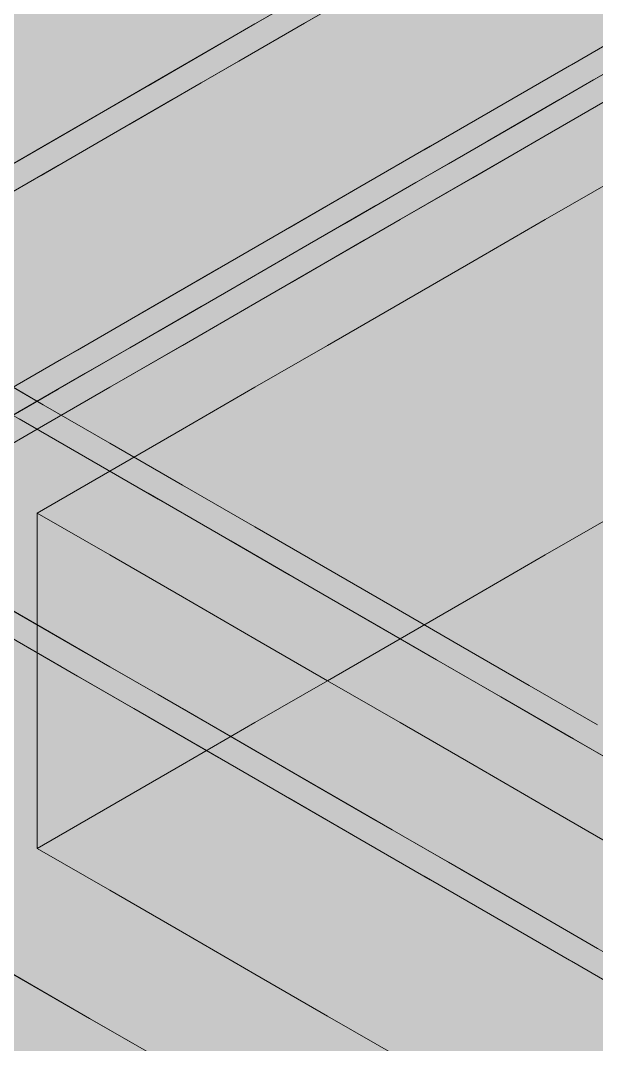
# Model space of a CAD drawing. Header units: metres. Extents: x 0 to 8.41, y 0 to 5.94.
# Drawn here: x 1.7394 to 1.9456, y 4.5348 to 4.9012 of the extents above; entities that cross this region are included whole.
import ezdxf

# ---------------------------------------------------------------- set-up
doc = ezdxf.new("R2010")
doc.units = ezdxf.units.M
doc.header["$LTSCALE"] = 0.25
doc.layers.add('ISO-3D', color=7, linetype='CONTINUOUS', lineweight=13)
doc.layers.add('ISO-3D-ARISTAS', color=250, linetype='CONTINUOUS', lineweight=13)

msp = doc.modelspace()

# ---------------------------------------------------------------- linework, layer by layer
at = {"layer": 'ISO-3D', "true_color": 0x8e8d88}
for points in [[(1.88611, 4.90958), (1.86085, 4.895), (1.88611, 4.93625), (1.86085, 4.92167)], [(1.88812, 4.91241), (1.86246, 4.89759), (1.88812, 4.93741), (1.86246, 4.92259)], [(1.93663, 4.91208), (1.91137, 4.8975), (1.93663, 4.93875), (1.91137, 4.92417)], [(1.9651, 4.90685), (1.93944, 4.89204), (1.9651, 4.93185), (1.93944, 4.91704)], [(1.91378, 4.90222), (1.88812, 4.88741), (1.91378, 4.92722), (1.88812, 4.91241)], [(1.96189, 4.9), (1.93663, 4.88542), (1.96189, 4.92667), (1.93663, 4.91208)], [(1.86085, 4.895), (1.8356, 4.88042), (1.86085, 4.92167), (1.8356, 4.90708)], [(1.86246, 4.89759), (1.8368, 4.88278), (1.86246, 4.92259), (1.8368, 4.90778)], [(1.91137, 4.8975), (1.88611, 4.88292), (1.91137, 4.92417), (1.88611, 4.90958)], [(1.93944, 4.89204), (1.91378, 4.87722), (1.93944, 4.91704), (1.91378, 4.90222)], [(1.88812, 4.88741), (1.86246, 4.87259), (1.88812, 4.91241), (1.86246, 4.89759)], [(1.93663, 4.88542), (1.91137, 4.87083), (1.93663, 4.91208), (1.91137, 4.8975)], [(1.8356, 4.88042), (1.81034, 4.86583), (1.8356, 4.90708), (1.81034, 4.8925)], [(1.8368, 4.88278), (1.81114, 4.86796), (1.8368, 4.90778), (1.81114, 4.89296)], [(1.88611, 4.88292), (1.86085, 4.86833), (1.88611, 4.90958), (1.86085, 4.895)], [(1.9651, 4.88185), (1.93944, 4.86704), (1.9651, 4.90685), (1.93944, 4.89204)], [(1.91378, 4.87722), (1.88812, 4.86241), (1.91378, 4.90222), (1.88812, 4.88741)], [(1.86246, 4.87259), (1.8368, 4.85778), (1.86246, 4.89759), (1.8368, 4.88278)], [(1.91137, 4.87083), (1.88611, 4.85625), (1.91137, 4.8975), (1.88611, 4.88292)], [(1.81034, 4.86583), (1.78508, 4.85125), (1.81034, 4.8925), (1.78508, 4.87792)], [(1.81114, 4.86796), (1.78548, 4.85315), (1.81114, 4.89296), (1.78548, 4.87815)], [(1.86085, 4.86833), (1.8356, 4.85375), (1.86085, 4.895), (1.8356, 4.88042)], [(1.93944, 4.86704), (1.91378, 4.85222), (1.93944, 4.89204), (1.91378, 4.87722)], [(1.88812, 4.86241), (1.86246, 4.84759), (1.88812, 4.88741), (1.86246, 4.87259)], [(1.8368, 4.85778), (1.81114, 4.84296), (1.8368, 4.88278), (1.81114, 4.86796)], [(1.88611, 4.85625), (1.86085, 4.84167), (1.88611, 4.88292), (1.86085, 4.86833)], [(1.78548, 4.85315), (1.75982, 4.83833), (1.78548, 4.87815), (1.75982, 4.86333)], [(1.78508, 4.85125), (1.75982, 4.83667), (1.78508, 4.87792), (1.75982, 4.86333)], [(1.8356, 4.85375), (1.81034, 4.83917), (1.8356, 4.88042), (1.81034, 4.86583)], [(1.91378, 4.85222), (1.88812, 4.83741), (1.91378, 4.87722), (1.88812, 4.86241)], [(1.86246, 4.84759), (1.8368, 4.83278), (1.86246, 4.87259), (1.8368, 4.85778)], [(1.81114, 4.84296), (1.78548, 4.82815), (1.81114, 4.86796), (1.78548, 4.85315)], [(1.86085, 4.84167), (1.8356, 4.82708), (1.86085, 4.86833), (1.8356, 4.85375)], [(1.75982, 4.83833), (1.73416, 4.82352), (1.75982, 4.86333), (1.73416, 4.84852)], [(1.75982, 4.83667), (1.73456, 4.82208), (1.75982, 4.86333), (1.73456, 4.84875)], [(1.81034, 4.83917), (1.78508, 4.82458), (1.81034, 4.86583), (1.78508, 4.85125)], [(1.88812, 4.83741), (1.86246, 4.82259), (1.88812, 4.86241), (1.86246, 4.84759)], [(1.8368, 4.83278), (1.81114, 4.81796), (1.8368, 4.85778), (1.81114, 4.84296)], [(1.78548, 4.82815), (1.75982, 4.81333), (1.78548, 4.85315), (1.75982, 4.83833)], [(1.8356, 4.82708), (1.81034, 4.8125), (1.8356, 4.85375), (1.81034, 4.83917)], [(1.78508, 4.82458), (1.75982, 4.81), (1.78508, 4.85125), (1.75982, 4.83667)], [(1.86246, 4.82259), (1.8368, 4.80778), (1.86246, 4.84759), (1.8368, 4.83278)], [(1.95323, 4.825), (1.92725, 4.81), (1.95323, 4.845), (1.92725, 4.83)], [(1.81114, 4.81796), (1.78548, 4.80315), (1.81114, 4.84296), (1.78548, 4.82815)], [(1.75982, 4.81333), (1.73416, 4.79852), (1.75982, 4.83833), (1.73416, 4.82352)], [(1.81034, 4.8125), (1.78508, 4.79792), (1.81034, 4.83917), (1.78508, 4.82458)], [(1.75982, 4.81), (1.73456, 4.79542), (1.75982, 4.83667), (1.73456, 4.82208)], [(1.8368, 4.80778), (1.81114, 4.79296), (1.8368, 4.83278), (1.81114, 4.81796)], [(1.92725, 4.81), (1.90127, 4.795), (1.92725, 4.83), (1.90127, 4.815)], [(1.78548, 4.80315), (1.75982, 4.78833), (1.78548, 4.82815), (1.75982, 4.81333)], [(1.78508, 4.79792), (1.75982, 4.78333), (1.78508, 4.82458), (1.75982, 4.81)], [(1.95323, 4.8), (1.92725, 4.785), (1.95323, 4.825), (1.92725, 4.81)], [(1.81114, 4.79296), (1.78548, 4.77815), (1.81114, 4.81796), (1.78548, 4.80315)], [(1.75982, 4.78833), (1.73416, 4.77352), (1.75982, 4.81333), (1.73416, 4.79852)], [(1.90127, 4.795), (1.87529, 4.78), (1.90127, 4.815), (1.87529, 4.8)], [(1.75982, 4.78333), (1.73456, 4.76875), (1.75982, 4.81), (1.73456, 4.79542)], [(1.92725, 4.785), (1.90127, 4.77), (1.92725, 4.81), (1.90127, 4.795)], [(1.78548, 4.77815), (1.75982, 4.76333), (1.78548, 4.80315), (1.75982, 4.78833)], [(1.87529, 4.78), (1.84931, 4.765), (1.87529, 4.8), (1.84931, 4.785)], [(1.95323, 4.775), (1.92725, 4.76), (1.95323, 4.8), (1.92725, 4.785)], [(1.90127, 4.77), (1.87529, 4.755), (1.90127, 4.795), (1.87529, 4.78)], [(1.75982, 4.76333), (1.73416, 4.74852), (1.75982, 4.78833), (1.73416, 4.77352)], [(1.84931, 4.765), (1.82333, 4.75), (1.84931, 4.785), (1.82333, 4.77)], [(1.92725, 4.76), (1.90127, 4.745), (1.92725, 4.785), (1.90127, 4.77)], [(1.87529, 4.755), (1.84931, 4.74), (1.87529, 4.78), (1.84931, 4.765)], [(1.74755, 4.73375), (1.72373, 4.7475), (1.74755, 4.76375), (1.72373, 4.7775)], [(1.95323, 4.75), (1.92725, 4.735), (1.95323, 4.775), (1.92725, 4.76)], [(1.82333, 4.75), (1.79735, 4.735), (1.82333, 4.77), (1.79735, 4.755)], [(1.90127, 4.745), (1.87529, 4.73), (1.90127, 4.77), (1.87529, 4.755)], [(1.84931, 4.74), (1.82333, 4.725), (1.84931, 4.765), (1.82333, 4.75)], [(1.77137, 4.72), (1.74755, 4.73375), (1.77137, 4.75), (1.74755, 4.76375)], [(1.92725, 4.735), (1.90127, 4.72), (1.92725, 4.76), (1.90127, 4.745)], [(1.79735, 4.735), (1.77137, 4.72), (1.79735, 4.755), (1.77137, 4.74)], [(1.87529, 4.73), (1.84931, 4.715), (1.87529, 4.755), (1.84931, 4.74)], [(1.79735, 4.705), (1.77137, 4.72), (1.79735, 4.735), (1.77137, 4.75)], [(1.82333, 4.725), (1.79735, 4.71), (1.82333, 4.75), (1.79735, 4.735)], [(1.95323, 4.725), (1.92725, 4.71), (1.95323, 4.75), (1.92725, 4.735)], [(1.74755, 4.70875), (1.72373, 4.7225), (1.74755, 4.73375), (1.72373, 4.7475)], [(1.90127, 4.72), (1.87529, 4.705), (1.90127, 4.745), (1.87529, 4.73)], [(1.77137, 4.72), (1.74538, 4.705), (1.77137, 4.74), (1.74538, 4.725)], [(1.84931, 4.715), (1.82333, 4.7), (1.84931, 4.74), (1.82333, 4.725)], [(1.79735, 4.71), (1.77137, 4.695), (1.79735, 4.735), (1.77137, 4.72)], [(1.82333, 4.69), (1.79735, 4.705), (1.82333, 4.72), (1.79735, 4.735)], [(1.92725, 4.71), (1.90127, 4.695), (1.92725, 4.735), (1.90127, 4.72)], [(1.77137, 4.695), (1.74755, 4.70875), (1.77137, 4.72), (1.74755, 4.73375)], [(1.87529, 4.705), (1.84931, 4.69), (1.87529, 4.73), (1.84931, 4.715)], [(1.82333, 4.7), (1.79735, 4.685), (1.82333, 4.725), (1.79735, 4.71)], [(1.74755, 4.68375), (1.72373, 4.6975), (1.74755, 4.70875), (1.72373, 4.7225)], [(1.77137, 4.695), (1.74538, 4.68), (1.77137, 4.72), (1.74538, 4.705)], [(1.79735, 4.68), (1.77137, 4.695), (1.79735, 4.705), (1.77137, 4.72)], [(1.84786, 4.67583), (1.82333, 4.69), (1.84786, 4.70583), (1.82333, 4.72)], [(1.90127, 4.695), (1.87529, 4.68), (1.90127, 4.72), (1.87529, 4.705)], [(1.84931, 4.69), (1.82333, 4.675), (1.84931, 4.715), (1.82333, 4.7)], [(1.79735, 4.685), (1.77137, 4.67), (1.79735, 4.71), (1.77137, 4.695)], [(1.77137, 4.67), (1.74755, 4.68375), (1.77137, 4.695), (1.74755, 4.70875)], [(1.8724, 4.66167), (1.84786, 4.67583), (1.8724, 4.69167), (1.84786, 4.70583)], [(1.82333, 4.665), (1.79735, 4.68), (1.82333, 4.69), (1.79735, 4.705)], [(1.87529, 4.68), (1.84931, 4.665), (1.87529, 4.705), (1.84931, 4.69)], [(1.82333, 4.675), (1.79735, 4.66), (1.82333, 4.7), (1.79735, 4.685)], [(1.77137, 4.67), (1.74538, 4.655), (1.77137, 4.695), (1.74538, 4.68)], [(1.79735, 4.655), (1.77137, 4.67), (1.79735, 4.68), (1.77137, 4.695)], [(1.89694, 4.6475), (1.8724, 4.66167), (1.89694, 4.6775), (1.8724, 4.69167)], [(1.84931, 4.665), (1.82333, 4.65), (1.84931, 4.69), (1.82333, 4.675)], [(1.84786, 4.65083), (1.82333, 4.665), (1.84786, 4.67583), (1.82333, 4.69)], [(1.79735, 4.66), (1.77137, 4.645), (1.79735, 4.685), (1.77137, 4.67)], [(1.82333, 4.64), (1.79735, 4.655), (1.82333, 4.665), (1.79735, 4.68)], [(1.92148, 4.63333), (1.89694, 4.6475), (1.92148, 4.66333), (1.89694, 4.6775)], [(1.82333, 4.65), (1.79735, 4.635), (1.82333, 4.675), (1.79735, 4.66)], [(1.8724, 4.63667), (1.84786, 4.65083), (1.8724, 4.66167), (1.84786, 4.67583)], [(1.77137, 4.645), (1.74538, 4.63), (1.77137, 4.67), (1.74538, 4.655)], [(1.84786, 4.62583), (1.82333, 4.64), (1.84786, 4.65083), (1.82333, 4.665)], [(1.89694, 4.6225), (1.8724, 4.63667), (1.89694, 4.6475), (1.8724, 4.66167)], [(1.94601, 4.61917), (1.92148, 4.63333), (1.94601, 4.64917), (1.92148, 4.66333)], [(1.79735, 4.635), (1.77137, 4.62), (1.79735, 4.66), (1.77137, 4.645)], [(1.8724, 4.61167), (1.84786, 4.62583), (1.8724, 4.63667), (1.84786, 4.65083)], [(1.92148, 4.60833), (1.89694, 4.6225), (1.92148, 4.63333), (1.89694, 4.6475)], [(1.77137, 4.62), (1.74538, 4.605), (1.77137, 4.645), (1.74538, 4.63)], [(1.89694, 4.5975), (1.8724, 4.61167), (1.89694, 4.6225), (1.8724, 4.63667)], [(1.94601, 4.59417), (1.92148, 4.60833), (1.94601, 4.61917), (1.92148, 4.63333)], [(1.92148, 4.58333), (1.89694, 4.5975), (1.92148, 4.60833), (1.89694, 4.6225)], [(1.94601, 4.56917), (1.92148, 4.58333), (1.94601, 4.59417), (1.92148, 4.60833)]]:
    msp.add_solid(points, dxfattribs=at)
at = {"layer": 'ISO-3D', "true_color": 0x7f7e7a}
for points in [[(1.90654, 4.90804), (1.88094, 4.89326), (1.90654, 4.93804), (1.88094, 4.92326)], [(1.95775, 4.91261), (1.93215, 4.89783), (1.95775, 4.93761), (1.93215, 4.92283)], [(1.88094, 4.89326), (1.85533, 4.87848), (1.88094, 4.92326), (1.85533, 4.90848)], [(1.93215, 4.89783), (1.90654, 4.88304), (1.93215, 4.92283), (1.90654, 4.90804)], [(1.95775, 4.88761), (1.93215, 4.87283), (1.95775, 4.91261), (1.93215, 4.89783)], [(1.85533, 4.87848), (1.82973, 4.8637), (1.85533, 4.90848), (1.82973, 4.8937)], [(1.90654, 4.88304), (1.88094, 4.86826), (1.90654, 4.90804), (1.88094, 4.89326)], [(1.93215, 4.87283), (1.90654, 4.85804), (1.93215, 4.89783), (1.90654, 4.88304)], [(1.82973, 4.8637), (1.80412, 4.84891), (1.82973, 4.8937), (1.80412, 4.87891)], [(1.88094, 4.86826), (1.85533, 4.85348), (1.88094, 4.89326), (1.85533, 4.87848)], [(1.90654, 4.85804), (1.88094, 4.84326), (1.90654, 4.88304), (1.88094, 4.86826)], [(1.80412, 4.84891), (1.77852, 4.83413), (1.80412, 4.87891), (1.77852, 4.86413)], [(1.85533, 4.85348), (1.82973, 4.8387), (1.85533, 4.87848), (1.82973, 4.8637)], [(1.88094, 4.84326), (1.85533, 4.82848), (1.88094, 4.86826), (1.85533, 4.85348)], [(1.77852, 4.83413), (1.75292, 4.81935), (1.77852, 4.86413), (1.75292, 4.84935)], [(1.82973, 4.8387), (1.80412, 4.82391), (1.82973, 4.8637), (1.80412, 4.84891)], [(1.85533, 4.82848), (1.82973, 4.8137), (1.85533, 4.85348), (1.82973, 4.8387)], [(1.75292, 4.81935), (1.72731, 4.80457), (1.75292, 4.84935), (1.72731, 4.83457)], [(1.80412, 4.82391), (1.77852, 4.80913), (1.80412, 4.84891), (1.77852, 4.83413)], [(1.82973, 4.8137), (1.80412, 4.79891), (1.82973, 4.8387), (1.80412, 4.82391)], [(1.77852, 4.80913), (1.75292, 4.79435), (1.77852, 4.83413), (1.75292, 4.81935)], [(1.80412, 4.79891), (1.77852, 4.78413), (1.80412, 4.82391), (1.77852, 4.80913)], [(1.75292, 4.79435), (1.72731, 4.77957), (1.75292, 4.81935), (1.72731, 4.80457)], [(1.77852, 4.78413), (1.75292, 4.76935), (1.77852, 4.80913), (1.75292, 4.79435)], [(1.75292, 4.76935), (1.72731, 4.75457), (1.75292, 4.79435), (1.72731, 4.77957)]]:
    msp.add_solid(points, dxfattribs=at)
at = {"layer": 'ISO-3D', "true_color": 0xb0aea8}
for points in [[(1.74538, 4.915), (1.7194, 4.9), (1.7194, 4.93), (1.69342, 4.915)], [(1.79735, 4.915), (1.77137, 4.9), (1.77137, 4.93), (1.74538, 4.915)], [(1.84931, 4.915), (1.82333, 4.9), (1.82333, 4.93), (1.79735, 4.915)], [(1.78415, 4.90595), (1.76057, 4.89234), (1.75941, 4.92024), (1.73583, 4.90663)], [(1.83247, 4.90528), (1.80889, 4.89167), (1.80772, 4.91956), (1.78415, 4.90595)], [(1.77137, 4.9), (1.74538, 4.885), (1.74538, 4.915), (1.7194, 4.9)], [(1.82333, 4.9), (1.79735, 4.885), (1.79735, 4.915), (1.77137, 4.9)], [(1.76057, 4.89234), (1.737, 4.87873), (1.73583, 4.90663), (1.71226, 4.89302)], [(1.80889, 4.89167), (1.78532, 4.87806), (1.78415, 4.90595), (1.76057, 4.89234)], [(1.74538, 4.885), (1.7194, 4.87), (1.7194, 4.9), (1.69342, 4.885)], [(1.79735, 4.885), (1.77137, 4.87), (1.77137, 4.9), (1.74538, 4.885)], [(1.97055, 4.895), (1.94457, 4.88), (1.96189, 4.9), (1.93591, 4.885)], [(1.78532, 4.87806), (1.76174, 4.86444), (1.76057, 4.89234), (1.737, 4.87873)], [(1.77137, 4.87), (1.74538, 4.855), (1.74538, 4.885), (1.7194, 4.87)], [(1.94457, 4.88), (1.91859, 4.865), (1.93591, 4.885), (1.90993, 4.87)], [(1.76174, 4.86444), (1.73817, 4.85083), (1.737, 4.87873), (1.71342, 4.86512)], [(1.97488, 4.8625), (1.9489, 4.8475), (1.95323, 4.875), (1.92725, 4.86)], [(1.74538, 4.855), (1.7194, 4.84), (1.7194, 4.87), (1.69342, 4.855)], [(1.91859, 4.865), (1.89261, 4.85), (1.90993, 4.87), (1.88395, 4.855)], [(1.9489, 4.8475), (1.92292, 4.8325), (1.92725, 4.86), (1.90127, 4.845)], [(1.89261, 4.85), (1.86663, 4.835), (1.88395, 4.855), (1.85797, 4.84)], [(1.92292, 4.8325), (1.89694, 4.8175), (1.90127, 4.845), (1.87529, 4.83)], [(1.97055, 4.835), (1.94457, 4.82), (1.9489, 4.8475), (1.92292, 4.8325)], [(1.86663, 4.835), (1.84065, 4.82), (1.85797, 4.84), (1.83199, 4.825)], [(1.9922, 4.8225), (1.96622, 4.8075), (1.97055, 4.835), (1.94457, 4.82)], [(1.89694, 4.8175), (1.87096, 4.8025), (1.87529, 4.83), (1.84931, 4.815)], [(1.94457, 4.82), (1.91859, 4.805), (1.92292, 4.8325), (1.89694, 4.8175)], [(1.84065, 4.82), (1.81467, 4.805), (1.83199, 4.825), (1.80601, 4.81)], [(1.96622, 4.8075), (1.94024, 4.7925), (1.94457, 4.82), (1.91859, 4.805)], [(1.91859, 4.805), (1.89261, 4.79), (1.89694, 4.8175), (1.87096, 4.8025)], [(1.87096, 4.8025), (1.84498, 4.7875), (1.84931, 4.815), (1.82333, 4.8)], [(1.81467, 4.805), (1.78869, 4.79), (1.80601, 4.81), (1.78003, 4.795)], [(1.94024, 4.7925), (1.91426, 4.7775), (1.91859, 4.805), (1.89261, 4.79)], [(1.98787, 4.795), (1.96189, 4.78), (1.96622, 4.8075), (1.94024, 4.7925)], [(1.89261, 4.79), (1.86663, 4.775), (1.87096, 4.8025), (1.84498, 4.7875)], [(1.84498, 4.7875), (1.819, 4.7725), (1.82333, 4.8), (1.79735, 4.785)], [(1.78869, 4.79), (1.76271, 4.775), (1.78003, 4.795), (1.75405, 4.78)], [(1.91426, 4.7775), (1.88828, 4.7625), (1.89261, 4.79), (1.86663, 4.775)], [(1.96189, 4.78), (1.93591, 4.765), (1.94024, 4.7925), (1.91426, 4.7775)], [(1.86663, 4.775), (1.84065, 4.76), (1.84498, 4.7875), (1.819, 4.7725)], [(1.819, 4.7725), (1.79302, 4.7575), (1.79735, 4.785), (1.77137, 4.77)], [(1.76271, 4.775), (1.73672, 4.76), (1.75405, 4.78), (1.72806, 4.765)], [(1.98354, 4.7675), (1.95756, 4.7525), (1.96189, 4.78), (1.93591, 4.765)], [(1.88828, 4.7625), (1.8623, 4.7475), (1.86663, 4.775), (1.84065, 4.76)], [(1.93591, 4.765), (1.90993, 4.75), (1.91426, 4.7775), (1.88828, 4.7625)], [(1.84065, 4.76), (1.81467, 4.745), (1.819, 4.7725), (1.79302, 4.7575)], [(1.79302, 4.7575), (1.76704, 4.7425), (1.77137, 4.77), (1.74538, 4.755)], [(1.95756, 4.7525), (1.93158, 4.7375), (1.93591, 4.765), (1.90993, 4.75)], [(1.90993, 4.75), (1.88395, 4.735), (1.88828, 4.7625), (1.8623, 4.7475)], [(1.76271, 4.745), (1.73796, 4.73071), (1.73889, 4.75875), (1.71415, 4.74446)], [(1.81467, 4.745), (1.78869, 4.73), (1.79302, 4.7575), (1.76704, 4.7425)], [(1.8623, 4.7475), (1.83632, 4.7325), (1.84065, 4.76), (1.81467, 4.745)], [(1.76704, 4.7425), (1.74105, 4.7275), (1.74538, 4.755), (1.7194, 4.74)], [(1.93158, 4.7375), (1.9056, 4.7225), (1.90993, 4.75), (1.88395, 4.735)], [(1.97921, 4.74), (1.95323, 4.725), (1.95756, 4.7525), (1.93158, 4.7375)], [(1.88395, 4.735), (1.85797, 4.72), (1.8623, 4.7475), (1.83632, 4.7325)], [(1.78869, 4.73), (1.76394, 4.71571), (1.76271, 4.745), (1.73796, 4.73071)], [(1.78869, 4.73), (1.76271, 4.715), (1.76704, 4.7425), (1.74105, 4.7275)], [(1.83632, 4.7325), (1.81034, 4.7175), (1.81467, 4.745), (1.78869, 4.73)], [(1.74105, 4.7275), (1.71507, 4.7125), (1.7194, 4.74), (1.69342, 4.725)], [(1.9056, 4.7225), (1.87962, 4.7075), (1.88395, 4.735), (1.85797, 4.72)], [(1.95323, 4.725), (1.92725, 4.71), (1.93158, 4.7375), (1.9056, 4.7225)], [(1.85797, 4.72), (1.83199, 4.705), (1.83632, 4.7325), (1.81034, 4.7175)], [(1.76394, 4.71571), (1.7392, 4.70143), (1.73796, 4.73071), (1.71322, 4.71643)], [(1.76271, 4.715), (1.73672, 4.7), (1.74105, 4.7275), (1.71507, 4.7125)], [(1.81034, 4.7175), (1.78436, 4.7025), (1.78869, 4.73), (1.76271, 4.715)], [(1.81467, 4.715), (1.78992, 4.70071), (1.78869, 4.73), (1.76394, 4.71571)], [(1.87962, 4.7075), (1.85364, 4.6925), (1.85797, 4.72), (1.83199, 4.705)], [(1.92725, 4.71), (1.90127, 4.695), (1.9056, 4.7225), (1.87962, 4.7075)], [(1.83199, 4.705), (1.80601, 4.69), (1.81034, 4.7175), (1.78436, 4.7025)], [(1.78436, 4.7025), (1.75838, 4.6875), (1.76271, 4.715), (1.73672, 4.7)], [(1.78992, 4.70071), (1.76518, 4.68643), (1.76394, 4.71571), (1.7392, 4.70143)], [(1.8392, 4.70083), (1.81446, 4.68655), (1.81467, 4.715), (1.78992, 4.70071)], [(1.90127, 4.695), (1.87529, 4.68), (1.87962, 4.7075), (1.85364, 4.6925)], [(1.80601, 4.69), (1.78003, 4.675), (1.78436, 4.7025), (1.75838, 4.6875)], [(1.85364, 4.6925), (1.82766, 4.6775), (1.83199, 4.705), (1.80601, 4.69)], [(1.75838, 4.6875), (1.73239, 4.6725), (1.73672, 4.7), (1.71074, 4.685)], [(1.76518, 4.68643), (1.74044, 4.67214), (1.7392, 4.70143), (1.71446, 4.68714)], [(1.81446, 4.68655), (1.78972, 4.67226), (1.78992, 4.70071), (1.76518, 4.68643)], [(1.86374, 4.68667), (1.839, 4.67238), (1.8392, 4.70083), (1.81446, 4.68655)], [(1.87529, 4.68), (1.84931, 4.665), (1.85364, 4.6925), (1.82766, 4.6775)], [(1.74044, 4.67214), (1.71569, 4.65786), (1.71446, 4.68714), (1.68971, 4.67286)], [(1.76271, 4.675), (1.75405, 4.67), (1.73672, 4.69), (1.72806, 4.685)], [(1.78003, 4.675), (1.75405, 4.66), (1.75838, 4.6875), (1.73239, 4.6725)], [(1.82766, 4.6775), (1.80168, 4.6625), (1.80601, 4.69), (1.78003, 4.675)], [(1.78972, 4.67226), (1.76497, 4.65798), (1.76518, 4.68643), (1.74044, 4.67214)], [(1.839, 4.67238), (1.81425, 4.6581), (1.81446, 4.68655), (1.78972, 4.67226)], [(1.88828, 4.6725), (1.86354, 4.65821), (1.86374, 4.68667), (1.839, 4.67238)], [(1.84931, 4.665), (1.82333, 4.65), (1.82766, 4.6775), (1.80168, 4.6625)], [(1.75405, 4.66), (1.72806, 4.645), (1.73239, 4.6725), (1.70641, 4.6575)], [(1.80168, 4.6625), (1.7757, 4.6475), (1.78003, 4.675), (1.75405, 4.66)], [(1.78869, 4.66), (1.78003, 4.655), (1.76271, 4.675), (1.75405, 4.67)], [(1.81425, 4.6581), (1.78951, 4.64381), (1.78972, 4.67226), (1.76497, 4.65798)], [(1.86354, 4.65821), (1.83879, 4.64393), (1.839, 4.67238), (1.81425, 4.6581)], [(1.91282, 4.65833), (1.88807, 4.64405), (1.88828, 4.6725), (1.86354, 4.65821)], [(1.76497, 4.65798), (1.74023, 4.64369), (1.74044, 4.67214), (1.71569, 4.65786)], [(1.82333, 4.65), (1.79735, 4.635), (1.80168, 4.6625), (1.7757, 4.6475)], [(1.74023, 4.64369), (1.71549, 4.6294), (1.71569, 4.65786), (1.69095, 4.64357)], [(1.7757, 4.6475), (1.74971, 4.6325), (1.75405, 4.66), (1.72806, 4.645)], [(1.78951, 4.64381), (1.76477, 4.62952), (1.76497, 4.65798), (1.74023, 4.64369)], [(1.81467, 4.645), (1.80601, 4.64), (1.78869, 4.66), (1.78003, 4.655)], [(1.83879, 4.64393), (1.81405, 4.62964), (1.81425, 4.6581), (1.78951, 4.64381)], [(1.88807, 4.64405), (1.86333, 4.62976), (1.86354, 4.65821), (1.83879, 4.64393)], [(1.93735, 4.64417), (1.91261, 4.62988), (1.91282, 4.65833), (1.88807, 4.64405)], [(1.79735, 4.635), (1.77137, 4.62), (1.7757, 4.6475), (1.74971, 4.6325)], [(1.74971, 4.6325), (1.72373, 4.6175), (1.72806, 4.645), (1.70208, 4.63)], [(1.76477, 4.62952), (1.74002, 4.61524), (1.74023, 4.64369), (1.71549, 4.6294)], [(1.81405, 4.62964), (1.7893, 4.61536), (1.78951, 4.64381), (1.76477, 4.62952)], [(1.84065, 4.63), (1.83199, 4.625), (1.81467, 4.645), (1.80601, 4.64)], [(1.86333, 4.62976), (1.83859, 4.61548), (1.83879, 4.64393), (1.81405, 4.62964)], [(1.91261, 4.62988), (1.88787, 4.6156), (1.88807, 4.64405), (1.86333, 4.62976)], [(1.96189, 4.63), (1.93715, 4.61571), (1.93735, 4.64417), (1.91261, 4.62988)], [(1.77137, 4.62), (1.74538, 4.605), (1.74971, 4.6325), (1.72373, 4.6175)], [(1.74002, 4.61524), (1.71528, 4.60095), (1.71549, 4.6294), (1.69074, 4.61512)], [(1.7893, 4.61536), (1.76456, 4.60107), (1.76477, 4.62952), (1.74002, 4.61524)], [(1.83859, 4.61548), (1.81384, 4.60119), (1.81405, 4.62964), (1.7893, 4.61536)], [(1.86663, 4.615), (1.85797, 4.61), (1.84065, 4.63), (1.83199, 4.625)], [(1.88787, 4.6156), (1.86312, 4.60131), (1.86333, 4.62976), (1.83859, 4.61548)], [(1.93715, 4.61571), (1.9124, 4.60143), (1.91261, 4.62988), (1.88787, 4.6156)], [(1.98643, 4.61583), (1.96168, 4.60155), (1.96189, 4.63), (1.93715, 4.61571)], [(1.74538, 4.605), (1.72373, 4.5925), (1.72373, 4.6175), (1.70208, 4.605)], [(1.76456, 4.60107), (1.73982, 4.58679), (1.74002, 4.61524), (1.71528, 4.60095)], [(1.81384, 4.60119), (1.7891, 4.5869), (1.7893, 4.61536), (1.76456, 4.60107)], [(1.86312, 4.60131), (1.83838, 4.58702), (1.83859, 4.61548), (1.81384, 4.60119)], [(1.89261, 4.6), (1.88395, 4.595), (1.86663, 4.615), (1.85797, 4.61)], [(1.9124, 4.60143), (1.88766, 4.58714), (1.88787, 4.6156), (1.86312, 4.60131)], [(1.96168, 4.60155), (1.93694, 4.58726), (1.93715, 4.61571), (1.9124, 4.60143)], [(1.77137, 4.59), (1.74971, 4.5775), (1.74538, 4.605), (1.72373, 4.5925)], [(1.73982, 4.58679), (1.71507, 4.5725), (1.71528, 4.60095), (1.69054, 4.58667)], [(1.7891, 4.5869), (1.76435, 4.57262), (1.76456, 4.60107), (1.73982, 4.58679)], [(1.83838, 4.58702), (1.81364, 4.57274), (1.81384, 4.60119), (1.7891, 4.5869)], [(1.88766, 4.58714), (1.86292, 4.57286), (1.86312, 4.60131), (1.83838, 4.58702)], [(1.91859, 4.585), (1.90993, 4.58), (1.89261, 4.6), (1.88395, 4.595)], [(1.93694, 4.58726), (1.9122, 4.57298), (1.9124, 4.60143), (1.88766, 4.58714)], [(1.98622, 4.58738), (1.96148, 4.5731), (1.96168, 4.60155), (1.93694, 4.58726)], [(1.74971, 4.5775), (1.72806, 4.565), (1.72373, 4.5925), (1.70208, 4.58)], [(1.79735, 4.575), (1.7757, 4.5625), (1.77137, 4.59), (1.74971, 4.5775)], [(1.76435, 4.57262), (1.73961, 4.55833), (1.73982, 4.58679), (1.71507, 4.5725)], [(1.81364, 4.57274), (1.78889, 4.55845), (1.7891, 4.5869), (1.76435, 4.57262)], [(1.86292, 4.57286), (1.83817, 4.55857), (1.83838, 4.58702), (1.81364, 4.57274)], [(1.9122, 4.57298), (1.88745, 4.55869), (1.88766, 4.58714), (1.86292, 4.57286)], [(1.94457, 4.57), (1.93591, 4.565), (1.91859, 4.585), (1.90993, 4.58)], [(1.96148, 4.5731), (1.93674, 4.55881), (1.93694, 4.58726), (1.9122, 4.57298)], [(1.7757, 4.5625), (1.75405, 4.55), (1.74971, 4.5775), (1.72806, 4.565)], [(1.82333, 4.56), (1.80168, 4.5475), (1.79735, 4.575), (1.7757, 4.5625)], [(1.78889, 4.55845), (1.76415, 4.54417), (1.76435, 4.57262), (1.73961, 4.55833)], [(1.83817, 4.55857), (1.81343, 4.54429), (1.81364, 4.57274), (1.78889, 4.55845)], [(1.88745, 4.55869), (1.86271, 4.5444), (1.86292, 4.57286), (1.83817, 4.55857)], [(1.93674, 4.55881), (1.91199, 4.54452), (1.9122, 4.57298), (1.88745, 4.55869)], [(1.97055, 4.555), (1.96189, 4.55), (1.94457, 4.57), (1.93591, 4.565)], [(1.98602, 4.55893), (1.96127, 4.54464), (1.96148, 4.5731), (1.93674, 4.55881)], [(1.75405, 4.55), (1.73239, 4.5375), (1.72806, 4.565), (1.70641, 4.5525)], [(1.80168, 4.5475), (1.78003, 4.535), (1.7757, 4.5625), (1.75405, 4.55)], [(1.84931, 4.545), (1.82766, 4.5325), (1.82333, 4.56), (1.80168, 4.5475)], [(1.91199, 4.54452), (1.88725, 4.53024), (1.88745, 4.55869), (1.86271, 4.5444)], [(1.96127, 4.54464), (1.93653, 4.53036), (1.93674, 4.55881), (1.91199, 4.54452)], [(1.81343, 4.54429), (1.78869, 4.53), (1.78889, 4.55845), (1.76415, 4.54417)], [(1.86271, 4.5444), (1.83797, 4.53012), (1.83817, 4.55857), (1.81343, 4.54429)], [(1.78003, 4.535), (1.75838, 4.5225), (1.75405, 4.55), (1.73239, 4.5375)], [(1.82766, 4.5325), (1.80601, 4.52), (1.80168, 4.5475), (1.78003, 4.535)], [(1.83797, 4.53012), (1.81322, 4.51583), (1.81343, 4.54429), (1.78869, 4.53)], [(1.87529, 4.53), (1.85364, 4.5175), (1.84931, 4.545), (1.82766, 4.5325)], [(1.88725, 4.53024), (1.8625, 4.51595), (1.86271, 4.5444), (1.83797, 4.53012)], [(1.93653, 4.53036), (1.91179, 4.51607), (1.91199, 4.54452), (1.88725, 4.53024)], [(1.98581, 4.53048), (1.96107, 4.51619), (1.96127, 4.54464), (1.93653, 4.53036)], [(1.75838, 4.5225), (1.73672, 4.51), (1.73239, 4.5375), (1.71074, 4.525)], [(1.80601, 4.52), (1.78436, 4.5075), (1.78003, 4.535), (1.75838, 4.5225)]]:
    msp.add_solid(points, dxfattribs=at)
at = {"layer": 'ISO-3D', "true_color": 0x9e9c96}
for points in [[(1.91209, 4.91375), (1.88852, 4.90014), (1.88828, 4.9275), (1.8647, 4.91389)], [(1.95942, 4.91357), (1.93591, 4.9), (1.9356, 4.92732), (1.91209, 4.91375)], [(1.88852, 4.90014), (1.86494, 4.88653), (1.8647, 4.91389), (1.84113, 4.90028)], [(1.93591, 4.9), (1.91234, 4.88639), (1.91209, 4.91375), (1.88852, 4.90014)], [(1.98323, 4.89982), (1.95973, 4.88625), (1.95942, 4.91357), (1.93591, 4.9)], [(1.86494, 4.88653), (1.84137, 4.87292), (1.84113, 4.90028), (1.81755, 4.88667)], [(1.91234, 4.88639), (1.88876, 4.87278), (1.88852, 4.90014), (1.86494, 4.88653)], [(1.95973, 4.88625), (1.93615, 4.87264), (1.93591, 4.9), (1.91234, 4.88639)], [(1.84137, 4.87292), (1.81779, 4.85931), (1.81755, 4.88667), (1.79398, 4.87306)], [(1.88876, 4.87278), (1.86518, 4.85917), (1.86494, 4.88653), (1.84137, 4.87292)], [(1.93615, 4.87264), (1.91258, 4.85903), (1.91234, 4.88639), (1.88876, 4.87278)], [(1.98354, 4.8725), (1.95997, 4.85889), (1.95973, 4.88625), (1.93615, 4.87264)], [(1.81779, 4.85931), (1.79422, 4.84569), (1.79398, 4.87306), (1.7704, 4.85944)], [(1.86518, 4.85917), (1.84161, 4.84556), (1.84137, 4.87292), (1.81779, 4.85931)], [(1.91258, 4.85903), (1.889, 4.84542), (1.88876, 4.87278), (1.86518, 4.85917)], [(1.95997, 4.85889), (1.93639, 4.84528), (1.93615, 4.87264), (1.91258, 4.85903)], [(1.79422, 4.84569), (1.77064, 4.83208), (1.7704, 4.85944), (1.74683, 4.84583)], [(1.84161, 4.84556), (1.81803, 4.83194), (1.81779, 4.85931), (1.79422, 4.84569)], [(1.889, 4.84542), (1.86543, 4.83181), (1.86518, 4.85917), (1.84161, 4.84556)], [(1.93639, 4.84528), (1.91282, 4.83167), (1.91258, 4.85903), (1.889, 4.84542)], [(1.98595, 4.84389), (1.96237, 4.83028), (1.95997, 4.85889), (1.93639, 4.84528)], [(1.77064, 4.83208), (1.74707, 4.81847), (1.74683, 4.84583), (1.72325, 4.83222)], [(1.81803, 4.83194), (1.79446, 4.81833), (1.79422, 4.84569), (1.77064, 4.83208)], [(1.86543, 4.83181), (1.84185, 4.81819), (1.84161, 4.84556), (1.81803, 4.83194)], [(1.91282, 4.83167), (1.88924, 4.81806), (1.889, 4.84542), (1.86543, 4.83181)], [(1.96237, 4.83028), (1.9388, 4.81667), (1.93639, 4.84528), (1.91282, 4.83167)], [(1.97921, 4.83), (1.95323, 4.815), (1.95323, 4.845), (1.92725, 4.83)], [(1.74707, 4.81847), (1.72349, 4.80486), (1.72325, 4.83222), (1.69968, 4.81861)], [(1.79446, 4.81833), (1.77088, 4.80472), (1.77064, 4.83208), (1.74707, 4.81847)], [(1.84185, 4.81819), (1.81828, 4.80458), (1.81803, 4.83194), (1.79446, 4.81833)], [(1.88924, 4.81806), (1.86567, 4.80444), (1.86543, 4.83181), (1.84185, 4.81819)], [(1.9388, 4.81667), (1.91522, 4.80306), (1.91282, 4.83167), (1.88924, 4.81806)], [(1.95323, 4.815), (1.92725, 4.8), (1.92725, 4.83), (1.90127, 4.815)], [(1.98835, 4.81528), (1.96478, 4.80167), (1.96237, 4.83028), (1.9388, 4.81667)], [(1.77088, 4.80472), (1.74731, 4.79111), (1.74707, 4.81847), (1.72349, 4.80486)], [(1.81828, 4.80458), (1.7947, 4.79097), (1.79446, 4.81833), (1.77088, 4.80472)], [(1.86567, 4.80444), (1.84209, 4.79083), (1.84185, 4.81819), (1.81828, 4.80458)], [(1.91522, 4.80306), (1.89165, 4.78944), (1.88924, 4.81806), (1.86567, 4.80444)], [(1.96478, 4.80167), (1.9412, 4.78806), (1.9388, 4.81667), (1.91522, 4.80306)], [(1.92725, 4.8), (1.90127, 4.785), (1.90127, 4.815), (1.87529, 4.8)], [(1.97921, 4.8), (1.95323, 4.785), (1.95323, 4.815), (1.92725, 4.8)], [(1.74731, 4.79111), (1.72373, 4.7775), (1.72349, 4.80486), (1.69992, 4.79125)], [(1.7947, 4.79097), (1.77112, 4.77736), (1.77088, 4.80472), (1.74731, 4.79111)], [(1.84209, 4.79083), (1.81852, 4.77722), (1.81828, 4.80458), (1.7947, 4.79097)], [(1.89165, 4.78944), (1.86807, 4.77583), (1.86567, 4.80444), (1.84209, 4.79083)], [(1.9412, 4.78806), (1.91763, 4.77444), (1.91522, 4.80306), (1.89165, 4.78944)], [(1.98932, 4.7875), (1.96574, 4.77389), (1.96478, 4.80167), (1.9412, 4.78806)], [(1.90127, 4.785), (1.87529, 4.77), (1.87529, 4.8), (1.84931, 4.785)], [(1.95323, 4.785), (1.92725, 4.77), (1.92725, 4.8), (1.90127, 4.785)], [(1.77112, 4.77736), (1.74755, 4.76375), (1.74731, 4.79111), (1.72373, 4.7775)], [(1.81852, 4.77722), (1.79494, 4.76361), (1.7947, 4.79097), (1.77112, 4.77736)], [(1.86807, 4.77583), (1.8445, 4.76222), (1.84209, 4.79083), (1.81852, 4.77722)], [(1.91763, 4.77444), (1.89405, 4.76083), (1.89165, 4.78944), (1.86807, 4.77583)], [(1.96574, 4.77389), (1.94216, 4.76028), (1.9412, 4.78806), (1.91763, 4.77444)], [(1.87529, 4.77), (1.84931, 4.755), (1.84931, 4.785), (1.82333, 4.77)], [(1.92725, 4.77), (1.90127, 4.755), (1.90127, 4.785), (1.87529, 4.77)], [(1.97921, 4.77), (1.95323, 4.755), (1.95323, 4.785), (1.92725, 4.77)], [(1.79494, 4.76361), (1.77137, 4.75), (1.77112, 4.77736), (1.74755, 4.76375)], [(1.8445, 4.76222), (1.82092, 4.74861), (1.81852, 4.77722), (1.79494, 4.76361)], [(1.89405, 4.76083), (1.87048, 4.74722), (1.86807, 4.77583), (1.8445, 4.76222)], [(1.94216, 4.76028), (1.91859, 4.74667), (1.91763, 4.77444), (1.89405, 4.76083)], [(1.99028, 4.75972), (1.9667, 4.74611), (1.96574, 4.77389), (1.94216, 4.76028)], [(1.84931, 4.755), (1.82333, 4.74), (1.82333, 4.77), (1.79735, 4.755)], [(1.90127, 4.755), (1.87529, 4.74), (1.87529, 4.77), (1.84931, 4.755)], [(1.95323, 4.755), (1.92725, 4.74), (1.92725, 4.77), (1.90127, 4.755)], [(1.82092, 4.74861), (1.79735, 4.735), (1.79494, 4.76361), (1.77137, 4.75)], [(1.87048, 4.74722), (1.8469, 4.73361), (1.8445, 4.76222), (1.82092, 4.74861)], [(1.91859, 4.74667), (1.89501, 4.73306), (1.89405, 4.76083), (1.87048, 4.74722)], [(1.9667, 4.74611), (1.94313, 4.7325), (1.94216, 4.76028), (1.91859, 4.74667)], [(1.82333, 4.74), (1.79735, 4.725), (1.79735, 4.755), (1.77137, 4.74)], [(1.87529, 4.74), (1.84931, 4.725), (1.84931, 4.755), (1.82333, 4.74)], [(1.92725, 4.74), (1.90127, 4.725), (1.90127, 4.755), (1.87529, 4.74)], [(1.97921, 4.74), (1.95323, 4.725), (1.95323, 4.755), (1.92725, 4.74)], [(1.8469, 4.73361), (1.82333, 4.72), (1.82092, 4.74861), (1.79735, 4.735)], [(1.89501, 4.73306), (1.87144, 4.71944), (1.87048, 4.74722), (1.8469, 4.73361)], [(1.94313, 4.7325), (1.91955, 4.71889), (1.91859, 4.74667), (1.89501, 4.73306)], [(1.99124, 4.73194), (1.96766, 4.71833), (1.9667, 4.74611), (1.94313, 4.7325)], [(1.79735, 4.725), (1.77137, 4.71), (1.77137, 4.74), (1.74538, 4.725)], [(1.84931, 4.725), (1.82333, 4.71), (1.82333, 4.74), (1.79735, 4.725)], [(1.90127, 4.725), (1.87529, 4.71), (1.87529, 4.74), (1.84931, 4.725)], [(1.95323, 4.725), (1.92725, 4.71), (1.92725, 4.74), (1.90127, 4.725)], [(1.87144, 4.71944), (1.84786, 4.70583), (1.8469, 4.73361), (1.82333, 4.72)], [(1.91955, 4.71889), (1.89598, 4.70528), (1.89501, 4.73306), (1.87144, 4.71944)], [(1.96766, 4.71833), (1.94409, 4.70472), (1.94313, 4.7325), (1.91955, 4.71889)], [(1.82333, 4.71), (1.79735, 4.695), (1.79735, 4.725), (1.77137, 4.71)], [(1.87529, 4.71), (1.84931, 4.695), (1.84931, 4.725), (1.82333, 4.71)], [(1.92725, 4.71), (1.90127, 4.695), (1.90127, 4.725), (1.87529, 4.71)], [(1.97921, 4.71), (1.95323, 4.695), (1.95323, 4.725), (1.92725, 4.71)], [(1.89598, 4.70528), (1.8724, 4.69167), (1.87144, 4.71944), (1.84786, 4.70583)], [(1.94409, 4.70472), (1.92051, 4.69111), (1.91955, 4.71889), (1.89598, 4.70528)], [(1.9922, 4.70417), (1.96863, 4.69056), (1.96766, 4.71833), (1.94409, 4.70472)], [(1.84931, 4.695), (1.82333, 4.68), (1.82333, 4.71), (1.79735, 4.695)], [(1.90127, 4.695), (1.87529, 4.68), (1.87529, 4.71), (1.84931, 4.695)], [(1.95323, 4.695), (1.92725, 4.68), (1.92725, 4.71), (1.90127, 4.695)], [(1.92051, 4.69111), (1.89694, 4.6775), (1.89598, 4.70528), (1.8724, 4.69167)], [(1.96863, 4.69056), (1.94505, 4.67694), (1.94409, 4.70472), (1.92051, 4.69111)], [(1.87529, 4.68), (1.84931, 4.665), (1.84931, 4.695), (1.82333, 4.68)], [(1.92725, 4.68), (1.90127, 4.665), (1.90127, 4.695), (1.87529, 4.68)], [(1.97921, 4.68), (1.95323, 4.665), (1.95323, 4.695), (1.92725, 4.68)], [(1.94505, 4.67694), (1.92148, 4.66333), (1.92051, 4.69111), (1.89694, 4.6775)], [(1.99316, 4.67639), (1.96959, 4.66278), (1.96863, 4.69056), (1.94505, 4.67694)], [(1.90127, 4.665), (1.87529, 4.65), (1.87529, 4.68), (1.84931, 4.665)], [(1.95323, 4.665), (1.92725, 4.65), (1.92725, 4.68), (1.90127, 4.665)], [(1.96959, 4.66278), (1.94601, 4.64917), (1.94505, 4.67694), (1.92148, 4.66333)], [(1.92725, 4.65), (1.90127, 4.635), (1.90127, 4.665), (1.87529, 4.65)], [(1.97921, 4.65), (1.95323, 4.635), (1.95323, 4.665), (1.92725, 4.65)], [(1.95323, 4.635), (1.92725, 4.62), (1.92725, 4.65), (1.90127, 4.635)], [(1.97921, 4.62), (1.95323, 4.605), (1.95323, 4.635), (1.92725, 4.62)]]:
    msp.add_solid(points, dxfattribs=at)
at = {"layer": 'ISO-3D', "true_color": 0x9e9d98}
for points in [[(1.75982, 4.72), (1.73456, 4.73458), (1.75982, 4.74667), (1.73456, 4.76125)], [(1.78508, 4.70542), (1.75982, 4.72), (1.78508, 4.73208), (1.75982, 4.74667)], [(1.75982, 4.69333), (1.73456, 4.70792), (1.75982, 4.72), (1.73456, 4.73458)], [(1.81034, 4.69083), (1.78508, 4.70542), (1.81034, 4.7175), (1.78508, 4.73208)], [(1.77137, 4.69), (1.74538, 4.705), (1.77137, 4.71), (1.74538, 4.725)], [(1.78508, 4.67875), (1.75982, 4.69333), (1.78508, 4.70542), (1.75982, 4.72)], [(1.8356, 4.67625), (1.81034, 4.69083), (1.8356, 4.70292), (1.81034, 4.7175)], [(1.79735, 4.675), (1.77137, 4.69), (1.79735, 4.695), (1.77137, 4.71)], [(1.75982, 4.66667), (1.73456, 4.68125), (1.75982, 4.69333), (1.73456, 4.70792)], [(1.81034, 4.66417), (1.78508, 4.67875), (1.81034, 4.69083), (1.78508, 4.70542)], [(1.77137, 4.665), (1.74538, 4.68), (1.77137, 4.69), (1.74538, 4.705)], [(1.86085, 4.66167), (1.8356, 4.67625), (1.86085, 4.68833), (1.8356, 4.70292)], [(1.82333, 4.66), (1.79735, 4.675), (1.82333, 4.68), (1.79735, 4.695)], [(1.78508, 4.65208), (1.75982, 4.66667), (1.78508, 4.67875), (1.75982, 4.69333)], [(1.8356, 4.64958), (1.81034, 4.66417), (1.8356, 4.67625), (1.81034, 4.69083)], [(1.79735, 4.65), (1.77137, 4.665), (1.79735, 4.675), (1.77137, 4.69)], [(1.88611, 4.64708), (1.86085, 4.66167), (1.88611, 4.67375), (1.86085, 4.68833)], [(1.77137, 4.64), (1.74538, 4.655), (1.77137, 4.665), (1.74538, 4.68)], [(1.84931, 4.645), (1.82333, 4.66), (1.84931, 4.665), (1.82333, 4.68)], [(1.81034, 4.6375), (1.78508, 4.65208), (1.81034, 4.66417), (1.78508, 4.67875)], [(1.86085, 4.635), (1.8356, 4.64958), (1.86085, 4.66167), (1.8356, 4.67625)], [(1.82333, 4.635), (1.79735, 4.65), (1.82333, 4.66), (1.79735, 4.675)], [(1.91137, 4.6325), (1.88611, 4.64708), (1.91137, 4.65917), (1.88611, 4.67375)], [(1.79735, 4.625), (1.77137, 4.64), (1.79735, 4.65), (1.77137, 4.665)], [(1.87529, 4.63), (1.84931, 4.645), (1.87529, 4.65), (1.84931, 4.665)], [(1.8356, 4.62292), (1.81034, 4.6375), (1.8356, 4.64958), (1.81034, 4.66417)], [(1.88611, 4.62042), (1.86085, 4.635), (1.88611, 4.64708), (1.86085, 4.66167)], [(1.84931, 4.62), (1.82333, 4.635), (1.84931, 4.645), (1.82333, 4.66)], [(1.93663, 4.61792), (1.91137, 4.6325), (1.93663, 4.64458), (1.91137, 4.65917)], [(1.77137, 4.615), (1.74538, 4.63), (1.77137, 4.64), (1.74538, 4.655)], [(1.82333, 4.61), (1.79735, 4.625), (1.82333, 4.635), (1.79735, 4.65)], [(1.86085, 4.60833), (1.8356, 4.62292), (1.86085, 4.635), (1.8356, 4.64958)], [(1.90127, 4.615), (1.87529, 4.63), (1.90127, 4.635), (1.87529, 4.65)], [(1.91137, 4.60583), (1.88611, 4.62042), (1.91137, 4.6325), (1.88611, 4.64708)], [(1.87529, 4.605), (1.84931, 4.62), (1.87529, 4.63), (1.84931, 4.645)], [(1.96189, 4.60333), (1.93663, 4.61792), (1.96189, 4.63), (1.93663, 4.64458)], [(1.79735, 4.6), (1.77137, 4.615), (1.79735, 4.625), (1.77137, 4.64)], [(1.84931, 4.595), (1.82333, 4.61), (1.84931, 4.62), (1.82333, 4.635)], [(1.88611, 4.59375), (1.86085, 4.60833), (1.88611, 4.62042), (1.86085, 4.635)], [(1.92725, 4.6), (1.90127, 4.615), (1.92725, 4.62), (1.90127, 4.635)], [(1.93663, 4.59125), (1.91137, 4.60583), (1.93663, 4.61792), (1.91137, 4.6325)], [(1.77137, 4.59), (1.74538, 4.605), (1.77137, 4.615), (1.74538, 4.63)], [(1.90127, 4.59), (1.87529, 4.605), (1.90127, 4.615), (1.87529, 4.63)], [(1.82333, 4.585), (1.79735, 4.6), (1.82333, 4.61), (1.79735, 4.625)], [(1.87529, 4.58), (1.84931, 4.595), (1.87529, 4.605), (1.84931, 4.62)], [(1.91137, 4.57917), (1.88611, 4.59375), (1.91137, 4.60583), (1.88611, 4.62042)], [(1.95323, 4.585), (1.92725, 4.6), (1.95323, 4.605), (1.92725, 4.62)], [(1.96189, 4.57667), (1.93663, 4.59125), (1.96189, 4.60333), (1.93663, 4.61792)], [(1.79735, 4.575), (1.77137, 4.59), (1.79735, 4.6), (1.77137, 4.615)], [(1.92725, 4.575), (1.90127, 4.59), (1.92725, 4.6), (1.90127, 4.615)], [(1.84931, 4.57), (1.82333, 4.585), (1.84931, 4.595), (1.82333, 4.61)], [(1.90127, 4.565), (1.87529, 4.58), (1.90127, 4.59), (1.87529, 4.605)], [(1.93663, 4.56458), (1.91137, 4.57917), (1.93663, 4.59125), (1.91137, 4.60583)], [(1.82333, 4.56), (1.79735, 4.575), (1.82333, 4.585), (1.79735, 4.6)], [(1.95323, 4.56), (1.92725, 4.575), (1.95323, 4.585), (1.92725, 4.6)], [(1.87529, 4.555), (1.84931, 4.57), (1.87529, 4.58), (1.84931, 4.595)], [(1.92725, 4.55), (1.90127, 4.565), (1.92725, 4.575), (1.90127, 4.59)], [(1.96189, 4.55), (1.93663, 4.56458), (1.96189, 4.57667), (1.93663, 4.59125)], [(1.84931, 4.545), (1.82333, 4.56), (1.84931, 4.57), (1.82333, 4.585)], [(1.90127, 4.54), (1.87529, 4.555), (1.90127, 4.565), (1.87529, 4.58)], [(1.95323, 4.535), (1.92725, 4.55), (1.95323, 4.56), (1.92725, 4.575)], [(1.87529, 4.53), (1.84931, 4.545), (1.87529, 4.555), (1.84931, 4.57)], [(1.92725, 4.525), (1.90127, 4.54), (1.92725, 4.55), (1.90127, 4.565)], [(1.76271, 4.51833), (1.73672, 4.53333), (1.76271, 4.545), (1.73672, 4.56)], [(1.90127, 4.515), (1.87529, 4.53), (1.90127, 4.54), (1.87529, 4.555)], [(1.95323, 4.51), (1.92725, 4.525), (1.95323, 4.535), (1.92725, 4.55)], [(1.78869, 4.50333), (1.76271, 4.51833), (1.78869, 4.53), (1.76271, 4.545)], [(1.92725, 4.5), (1.90127, 4.515), (1.92725, 4.525), (1.90127, 4.54)]]:
    msp.add_solid(points, dxfattribs=at)
at = {"layer": 'ISO-3D-ARISTAS', "color": 250}
for p, q in [((1.84931, 4.915), (1.82333, 4.9)), ((1.84113, 4.90028), (1.8647, 4.91389)), ((1.81034, 4.8925), (1.8356, 4.90708)), ((1.81114, 4.89296), (1.8368, 4.90778)), ((1.82973, 4.8937), (1.85533, 4.90848)), ((1.83247, 4.90528), (1.80889, 4.89167)), ((1.82333, 4.9), (1.79735, 4.885)), ((1.81755, 4.88667), (1.84113, 4.90028)), ((1.93591, 4.885), (1.96189, 4.9)), ((1.96189, 4.9), (1.93663, 4.88542)), ((1.78508, 4.87792), (1.81034, 4.8925)), ((1.78548, 4.87815), (1.81114, 4.89296)), ((1.80412, 4.87891), (1.82973, 4.8937)), ((1.97055, 4.895), (1.94457, 4.88)), ((1.80889, 4.89167), (1.78532, 4.87806)), ((1.79735, 4.885), (1.77137, 4.87)), ((1.79398, 4.87306), (1.81755, 4.88667)), ((1.90993, 4.87), (1.93591, 4.885)), ((1.93663, 4.88542), (1.91137, 4.87083)), ((1.95775, 4.88761), (1.93215, 4.87283)), ((1.9651, 4.88185), (1.93944, 4.86704)), ((1.75982, 4.86333), (1.78548, 4.87815)), ((1.75982, 4.86333), (1.78508, 4.87792)), ((1.78532, 4.87806), (1.76174, 4.86444)), ((1.77852, 4.86413), (1.80412, 4.87891)), ((1.94457, 4.88), (1.91859, 4.865)), ((1.92725, 4.86), (1.95323, 4.875)), ((1.7704, 4.85944), (1.79398, 4.87306)), ((1.91137, 4.87083), (1.88611, 4.85625)), ((1.93215, 4.87283), (1.90654, 4.85804)), ((1.77137, 4.87), (1.74538, 4.855)), ((1.88395, 4.855), (1.90993, 4.87)), ((1.93944, 4.86704), (1.91378, 4.85222)), ((1.73416, 4.84852), (1.75982, 4.86333)), ((1.73456, 4.84875), (1.75982, 4.86333)), ((1.76174, 4.86444), (1.73817, 4.85083)), ((1.75292, 4.84935), (1.77852, 4.86413)), ((1.91859, 4.865), (1.89261, 4.85)), ((1.74683, 4.84583), (1.7704, 4.85944)), ((1.90127, 4.845), (1.92725, 4.86)), ((1.88611, 4.85625), (1.86085, 4.84167)), ((1.90654, 4.85804), (1.88094, 4.84326)), ((1.74538, 4.855), (1.7194, 4.84)), ((1.85797, 4.84), (1.88395, 4.855)), ((1.91378, 4.85222), (1.88812, 4.83741)), ((1.72731, 4.83457), (1.75292, 4.84935)), ((1.89261, 4.85), (1.86663, 4.835)), ((1.72325, 4.83222), (1.74683, 4.84583)), ((1.87529, 4.83), (1.90127, 4.845)), ((1.92725, 4.83), (1.95323, 4.845)), ((1.92725, 4.83), (1.95323, 4.845)), ((1.86085, 4.84167), (1.8356, 4.82708)), ((1.88094, 4.84326), (1.85533, 4.82848)), ((1.83199, 4.825), (1.85797, 4.84)), ((1.88812, 4.83741), (1.86246, 4.82259)), ((1.86663, 4.835), (1.84065, 4.82)), ((1.84931, 4.815), (1.87529, 4.83)), ((1.90127, 4.815), (1.92725, 4.83)), ((1.90127, 4.815), (1.92725, 4.83)), ((1.8356, 4.82708), (1.81034, 4.8125)), ((1.85533, 4.82848), (1.82973, 4.8137)), ((1.80601, 4.81), (1.83199, 4.825)), ((1.86246, 4.82259), (1.8368, 4.80778)), ((1.84065, 4.82), (1.81467, 4.805)), ((1.81034, 4.8125), (1.78508, 4.79792)), ((1.82973, 4.8137), (1.80412, 4.79891)), ((1.82333, 4.8), (1.84931, 4.815)), ((1.87529, 4.8), (1.90127, 4.815)), ((1.87529, 4.8), (1.90127, 4.815)), ((1.78003, 4.795), (1.80601, 4.81)), ((1.81467, 4.805), (1.78869, 4.79)), ((1.8368, 4.80778), (1.81114, 4.79296)), ((1.78508, 4.79792), (1.75982, 4.78333)), ((1.80412, 4.79891), (1.77852, 4.78413)), ((1.79735, 4.785), (1.82333, 4.8)), ((1.84931, 4.785), (1.87529, 4.8)), ((1.84931, 4.785), (1.87529, 4.8)), ((1.75405, 4.78), (1.78003, 4.795)), ((1.78869, 4.79), (1.76271, 4.775)), ((1.81114, 4.79296), (1.78548, 4.77815)), ((1.75982, 4.78333), (1.73456, 4.76875)), ((1.77852, 4.78413), (1.75292, 4.76935)), ((1.77137, 4.77), (1.79735, 4.785)), ((1.82333, 4.77), (1.84931, 4.785)), ((1.82333, 4.77), (1.84931, 4.785)), ((1.72806, 4.765), (1.75405, 4.78)), ((1.72373, 4.7775), (1.74755, 4.76375)), ((1.74755, 4.76375), (1.72373, 4.7775)), ((1.76271, 4.775), (1.73672, 4.76)), ((1.78548, 4.77815), (1.75982, 4.76333)), ((1.75292, 4.76935), (1.72731, 4.75457)), ((1.74538, 4.755), (1.77137, 4.77)), ((1.79735, 4.755), (1.82333, 4.77)), ((1.79735, 4.755), (1.82333, 4.77)), ((1.75982, 4.76333), (1.73416, 4.74852)), ((1.73456, 4.76125), (1.75982, 4.74667)), ((1.74755, 4.76375), (1.77137, 4.75)), ((1.77137, 4.75), (1.74755, 4.76375)), ((1.73889, 4.75875), (1.76271, 4.745)), ((1.7194, 4.74), (1.74538, 4.755)), ((1.77137, 4.74), (1.79735, 4.755)), ((1.77137, 4.74), (1.79735, 4.755)), ((1.77137, 4.75), (1.79735, 4.735)), ((1.79735, 4.735), (1.77137, 4.75)), ((1.75982, 4.74667), (1.78508, 4.73208)), ((1.76271, 4.745), (1.78869, 4.73)), ((1.74538, 4.725), (1.77137, 4.74)), ((1.74538, 4.725), (1.77137, 4.74)), ((1.79735, 4.735), (1.82333, 4.72)), ((1.82333, 4.72), (1.79735, 4.735)), ((1.78508, 4.73208), (1.81034, 4.7175)), ((1.78869, 4.73), (1.81467, 4.715)), ((1.74538, 4.705), (1.74538, 4.725)), ((1.77137, 4.71), (1.74538, 4.725)), ((1.74538, 4.705), (1.74538, 4.725)), ((1.74538, 4.725), (1.77137, 4.71)), ((1.95323, 4.725), (1.92725, 4.71)), ((1.95323, 4.725), (1.92725, 4.71)), ((1.82333, 4.72), (1.84786, 4.70583)), ((1.84786, 4.70583), (1.82333, 4.72)), ((1.81034, 4.7175), (1.8356, 4.70292)), ((1.81467, 4.715), (1.8392, 4.70083)), ((1.79735, 4.695), (1.77137, 4.71)), ((1.77137, 4.71), (1.79735, 4.695)), ((1.92725, 4.71), (1.90127, 4.695)), ((1.92725, 4.71), (1.90127, 4.695)), ((1.84786, 4.70583), (1.8724, 4.69167)), ((1.8724, 4.69167), (1.84786, 4.70583)), ((1.74538, 4.68), (1.74538, 4.705)), ((1.74538, 4.68), (1.74538, 4.705)), ((1.8356, 4.70292), (1.86085, 4.68833)), ((1.8392, 4.70083), (1.86374, 4.68667)), ((1.74755, 4.68375), (1.72373, 4.6975)), ((1.82333, 4.68), (1.79735, 4.695)), ((1.79735, 4.695), (1.82333, 4.68)), ((1.90127, 4.695), (1.87529, 4.68)), ((1.90127, 4.695), (1.87529, 4.68)), ((1.8724, 4.69167), (1.89694, 4.6775)), ((1.89694, 4.6775), (1.8724, 4.69167)), ((1.73672, 4.69), (1.76271, 4.675)), ((1.86085, 4.68833), (1.88611, 4.67375)), ((1.75405, 4.67), (1.72806, 4.685)), ((1.77137, 4.67), (1.74755, 4.68375)), ((1.86374, 4.68667), (1.88828, 4.6725)), ((1.75982, 4.66667), (1.73456, 4.68125)), ((1.74538, 4.655), (1.74538, 4.68)), ((1.74538, 4.655), (1.74538, 4.68)), ((1.84931, 4.665), (1.82333, 4.68)), ((1.82333, 4.68), (1.84931, 4.665)), ((1.87529, 4.68), (1.84931, 4.665)), ((1.87529, 4.68), (1.84931, 4.665)), ((1.89694, 4.6775), (1.92148, 4.66333)), ((1.92148, 4.66333), (1.89694, 4.6775)), ((1.76271, 4.675), (1.78869, 4.66)), ((1.88611, 4.67375), (1.91137, 4.65917)), ((1.88828, 4.6725), (1.91282, 4.65833)), ((1.78003, 4.655), (1.75405, 4.67)), ((1.79735, 4.655), (1.77137, 4.67)), ((1.78508, 4.65208), (1.75982, 4.66667)), ((1.84931, 4.665), (1.82333, 4.65)), ((1.84931, 4.665), (1.82333, 4.65)), ((1.87529, 4.65), (1.84931, 4.665)), ((1.84931, 4.665), (1.87529, 4.65)), ((1.92148, 4.66333), (1.94601, 4.64917)), ((1.94601, 4.64917), (1.92148, 4.66333)), ((1.78869, 4.66), (1.81467, 4.645)), ((1.91137, 4.65917), (1.93663, 4.64458)), ((1.91282, 4.65833), (1.93735, 4.64417)), ((1.74538, 4.63), (1.74538, 4.655)), ((1.74538, 4.63), (1.74538, 4.655)), ((1.80601, 4.64), (1.78003, 4.655)), ((1.82333, 4.64), (1.79735, 4.655)), ((1.81034, 4.6375), (1.78508, 4.65208)), ((1.82333, 4.65), (1.79735, 4.635)), ((1.82333, 4.65), (1.79735, 4.635)), ((1.90127, 4.635), (1.87529, 4.65)), ((1.87529, 4.65), (1.90127, 4.635)), ((1.81467, 4.645), (1.84065, 4.63)), ((1.93663, 4.64458), (1.96189, 4.63)), ((1.93735, 4.64417), (1.96189, 4.63)), ((1.83199, 4.625), (1.80601, 4.64)), ((1.84786, 4.62583), (1.82333, 4.64)), ((1.8356, 4.62292), (1.81034, 4.6375)), ((1.79735, 4.635), (1.77137, 4.62)), ((1.79735, 4.635), (1.77137, 4.62)), ((1.92725, 4.62), (1.90127, 4.635)), ((1.90127, 4.635), (1.92725, 4.62)), ((1.74538, 4.605), (1.74538, 4.63)), ((1.74538, 4.605), (1.74538, 4.63)), ((1.84065, 4.63), (1.86663, 4.615)), ((1.85797, 4.61), (1.83199, 4.625)), ((1.8724, 4.61167), (1.84786, 4.62583)), ((1.86085, 4.60833), (1.8356, 4.62292)), ((1.77137, 4.62), (1.74538, 4.605)), ((1.77137, 4.62), (1.74538, 4.605)), ((1.95323, 4.605), (1.92725, 4.62)), ((1.92725, 4.62), (1.95323, 4.605)), ((1.86663, 4.615), (1.89261, 4.6)), ((1.88395, 4.595), (1.85797, 4.61)), ((1.89694, 4.5975), (1.8724, 4.61167)), ((1.88611, 4.59375), (1.86085, 4.60833)), ((1.74538, 4.605), (1.77137, 4.59)), ((1.77137, 4.59), (1.74538, 4.605)), ((1.89261, 4.6), (1.91859, 4.585)), ((1.92148, 4.58333), (1.89694, 4.5975)), ((1.90993, 4.58), (1.88395, 4.595)), ((1.91137, 4.57917), (1.88611, 4.59375)), ((1.79735, 4.575), (1.77137, 4.59)), ((1.77137, 4.59), (1.79735, 4.575)), ((1.91859, 4.585), (1.94457, 4.57)), ((1.94601, 4.56917), (1.92148, 4.58333)), ((1.93591, 4.565), (1.90993, 4.58)), ((1.93663, 4.56458), (1.91137, 4.57917)), ((1.82333, 4.56), (1.79735, 4.575)), ((1.79735, 4.575), (1.82333, 4.56)), ((1.73961, 4.55833), (1.71507, 4.5725)), ((1.94457, 4.57), (1.97055, 4.555)), ((1.96189, 4.55), (1.93591, 4.565)), ((1.96189, 4.55), (1.93663, 4.56458)), ((1.73672, 4.56), (1.76271, 4.545)), ((1.84931, 4.545), (1.82333, 4.56)), ((1.82333, 4.56), (1.84931, 4.545)), ((1.76415, 4.54417), (1.73961, 4.55833)), ((1.76271, 4.545), (1.78869, 4.53)), ((1.78869, 4.53), (1.76415, 4.54417)), ((1.87529, 4.53), (1.84931, 4.545)), ((1.84931, 4.545), (1.87529, 4.53))]:
    msp.add_line(p, q, dxfattribs=at)

doc.saveas('drawing.dxf')
